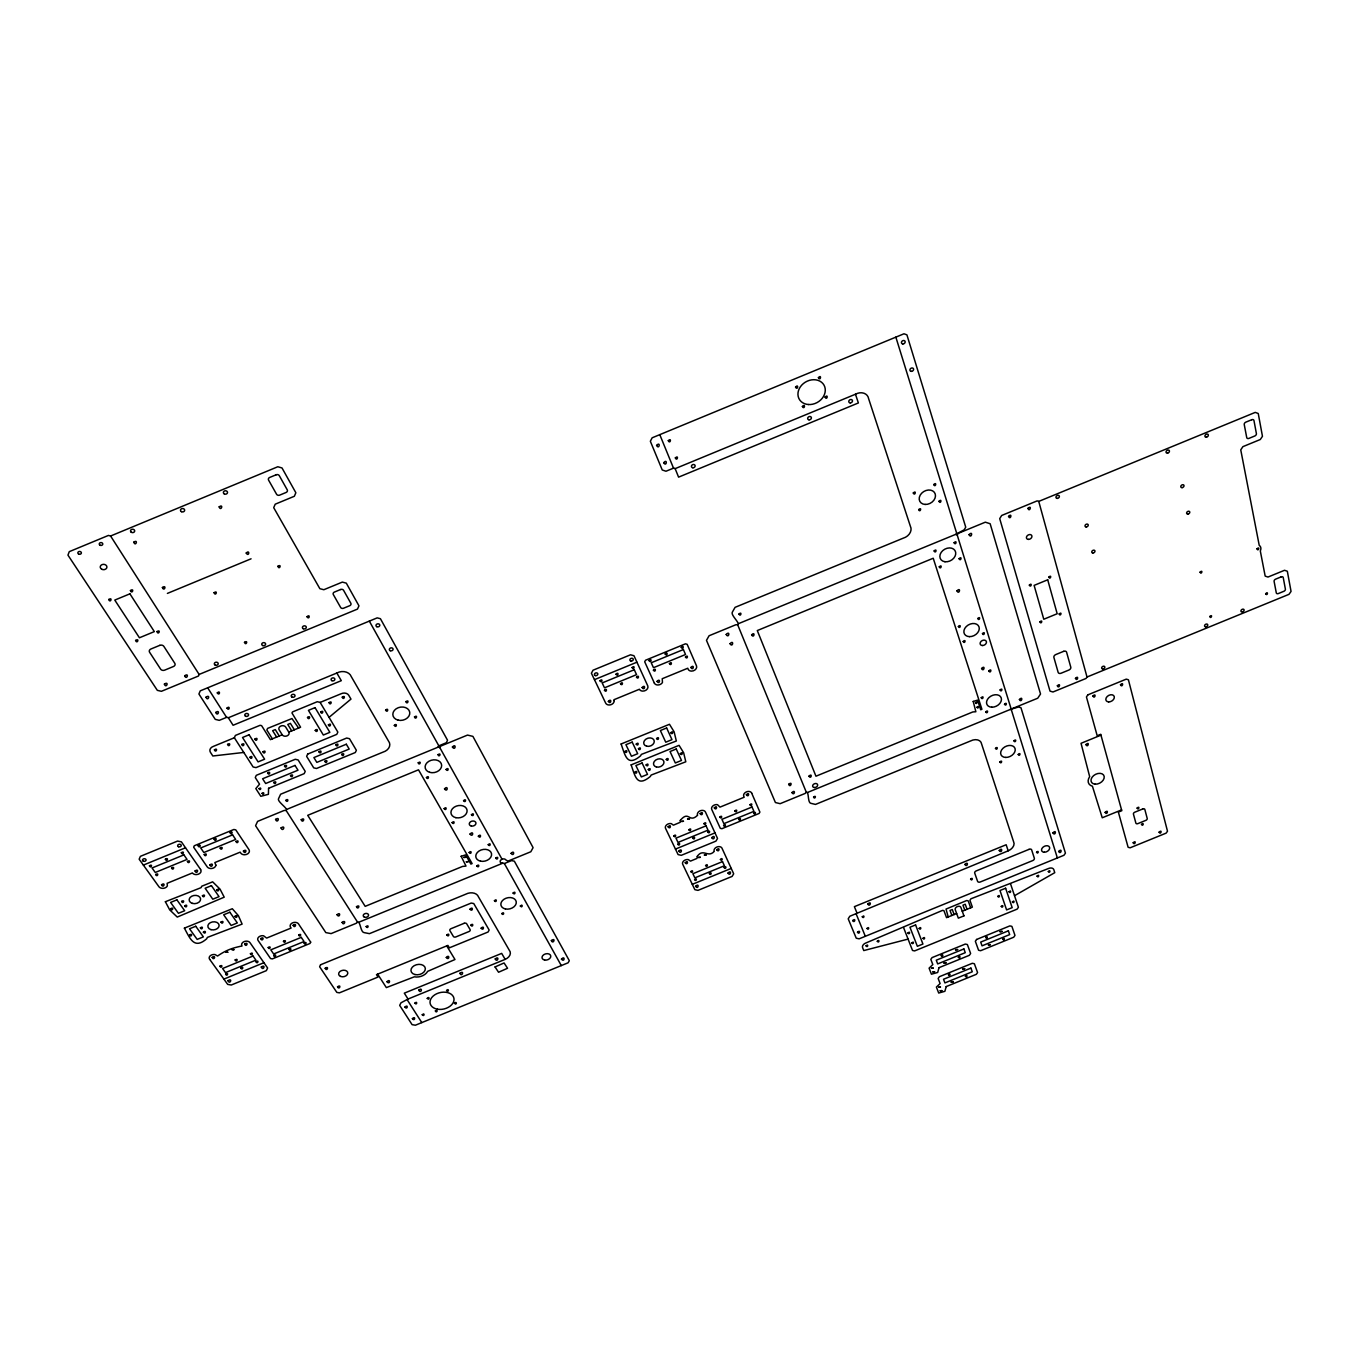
<?xml version="1.0" encoding="UTF-8"?>
<svg xmlns="http://www.w3.org/2000/svg" width="1359" height="1359" viewBox="0 0 1359 1359"><rect width="100%" height="100%" fill="white"/><g stroke="black" fill="none" stroke-linecap="round" stroke-linejoin="round"><path stroke-width="1.5" d="M199.127 674.438L198.431 676.035L161.398 691.306L157.338 690.355L67.95 555.135L69.275 551.652L108.431 535.429L110.589 536.007L277.814 466.749L282.009 467.955L295.854 492.756L294.342 496.273L275.214 504.189L273.703 507.671L319.858 588.685L323.833 589.721L342.349 582.094L346.307 583.147L358.963 605.842L357.451 609.104L199.127 674.438L110.589 536.007M243.805 752.444L212.836 755.995L210.407 752.274A5.504 4.196 -5.5 0 1 213.261 746.431L234.36 737.75L235.379 735.44L260.113 725.298L261.608 725.655L270.407 739.653L282.213 734.777A3.635 2.786 -7.4 0 0 287.021 735.882A3.635 2.786 -7.4 0 0 288.771 732.076L300.594 727.218L292.083 713.186A1.733 1.342 -7.5 0 1 293.068 711.691L317.259 701.72L320.129 702.399L341.262 693.702A5.453 4.247 -9 0 1 348.753 695.298L350.979 699.104L329.048 717.348M908.067 939.103L863.78 950.57L862.591 947.665A4.553 3.092 -22.1 0 1 865.904 942.976L942.534 910.377L943.944 910.632L946.544 917.648L956.651 913.537M1087.013 677.02L1086.045 678.447L1052.987 691.986L1050.031 691.136L999.714 518.628L1001.685 515.469L1037.172 500.876L1038.752 501.403L1255.257 412.389L1258.247 413.51L1262.46 436.307L1260.286 439.518L1242.907 446.652L1240.75 449.863L1259.232 545.384A6.88 4.875 -34.6 0 1 1260.303 550.939L1265.178 576.114L1267.998 577.048L1284.51 570.287L1287.33 571.222L1291.05 591.437L1288.978 594.342L1087.013 677.02L1038.752 501.403M1014.527 895.7L1054.754 872.682L1053.82 869.675A4.587 3.092 -26.1 0 0 1048.384 868.554L970.938 898.792L969.935 900.27L972.364 907.116L962.257 911.243M505.157 959.369L501.675 953.389L404.303 993.157L408.04 999.035L505.157 959.369A8.528 6.014 -14.1 0 0 509.285 950.213L478.453 896.838A8.749 6.319 -13.3 0 0 465.712 894.222L369.478 933.65L364.263 932.648C359.948 932.444 360.526 917.92 356.381 923.237L331.103 933.599L325.82 932.597L255.577 825.711L257.598 821.38L284.15 810.457C292.321 811.068 276.523 801.861 278.561 798.633L280.617 794.234L382.949 752.156A9.394 7.203 -10.4 0 0 388.436 740.978L351.251 676.578A9.683 7.593 -8.9 0 0 336.845 673.028L228.346 717.756L226.902 717.246L219.258 720.355L215.249 719.353L198.907 694.007L200.266 690.848L377.19 617.869L380.418 618.702L447.553 740.264L446.296 742.744L438.532 745.972L438.142 747.144L439.772 747.535L440.877 746.023L467.513 735.083L472.898 736.374L533.085 847.642L530.825 851.753L507.96 861.113L505.769 859.89A2.684 1.954 -14.1 0 0 502.066 859.296L439.772 747.535M675.151 468.651L673.826 468.04L665.978 471.233L662.241 469.976L650.349 441.267L652.15 437.802L903.973 333.787L906.912 334.841L965.739 527.207L964.126 529.84L955.7 534.359L957.161 534.834L958.469 533.238L985.326 522.179L990.15 523.742L1040.535 694.007L1037.732 698.22L1010.094 709.483L1018.469 707.02L1020.949 707.682L1065.439 853.163L1063.961 855.27L859.126 938.831L856.238 938.203L848.203 918.82L849.8 916.255L1008.174 850.836A8.222 5.657 -25.7 0 0 1013.576 841.68L981.606 744.002A8.579 6.149 -26.5 0 0 970.445 741.012L815.485 804.426L810.83 803.305C807.042 802.608 809.59 788.084 805.106 793.452L780.134 803.679L775.411 802.54L706.476 640.344L709.075 635.757L735.848 624.749C743.526 625.582 729.851 615.338 732.433 611.975L735.083 607.337L903.208 538.181A9.377 7.322 -28.8 0 0 910.377 526.273L868.639 398.731A9.87 8.052 -30.9 0 0 855.474 394.229L675.151 468.651L678.583 477.145L858.378 402.96L855.474 394.229M502.066 859.296A2.684 1.954 -14.1 0 0 502.558 863.135L504.359 863.543L511.528 860.604L514.348 861.181L569.319 960.694L568.096 962.801L415.412 1025.213L412.1 1024.652L399.682 1005.388L400.99 1002.806L408.04 999.035M504.359 863.543L561.301 965.586M1011.385 709.925L1057.37 857.971M167.395 593.407L251.075 558.804M143.375 865.105L185.52 847.778M594.461 679.653L636.929 662.19M286.851 809.352L438.142 747.144M738.566 623.628L955.7 534.359M358.946 922.183L502.864 863.152M223.895 979.092L263.918 962.699M807.637 792.416L1010.111 709.534M675.457 849.086L714.987 832.897M692.309 884.335L731.227 868.418M1100.96 735.151L1081.034 743.305L1089.68 776.652A10.091 6.948 -28.2 0 0 1092.415 786.215L1102.251 817.778L1121.566 809.896M209.677 959.352L227.683 984.392L231.268 985.02L266.347 970.649L267.621 968.016L250.022 942.704A4.434 3.143 -8 0 0 246.387 941.158A4.434 3.143 -8 0 0 242.412 942.806L241.885 943.571A4.434 3.143 -8 0 0 242.072 945.966C231.828 948.055 225.781 950.366 217.576 956.006L215.045 954.579A4.451 3.126 -7.3 0 0 210.288 955.768A4.451 3.126 -7.3 0 0 209.626 959.267L209.694 959.352M200.554 869.471L200.639 869.556A4.604 3.347 -6.2 0 1 196.223 874.601L195.05 874.483A4.604 3.347 -6.2 0 1 192.417 872.937L167.123 883.316L167.361 885.864A4.604 3.33 -5.5 0 1 163.335 888.327A4.604 3.33 -5.5 0 1 158.901 886.697L139.145 859.211L140.402 856.34L177.553 841.068L181.393 841.85L200.571 869.454M377.666 974.165L386.347 987.602L414.291 976.832A10.413 7.322 -12.1 0 0 427.66 971.345L454.976 959.522L446.72 945.881M234.36 737.75L253.114 766.986L256.002 767.614L336.777 734.37L337.847 732.093L320.129 702.399M207.672 687.79L226.562 717.348M286.239 810.644L357.383 921.878M407.445 1000.156L421.8 1022.614M272.378 738.837L266.84 729.987L267.621 728.39L291.947 718.554L298.623 728.033M276.641 737.071L272.649 730.683L275.282 729.596L279.258 736M282.213 734.777L279.156 729.851A3.635 2.803 -7.3 0 1 280.922 726.029A3.635 2.803 -7.3 0 1 285.73 727.15L288.771 732.076M291.726 730.87L287.785 724.449L290.401 723.362L294.359 729.783M336.845 673.028L341.296 680.672L233.085 725.264L228.346 717.756M369.325 621.114L438.821 745.819M654.325 683.016L644.693 661.765L645.525 660.236L685.446 643.826L687.161 644.302L696.487 665.808A4.485 3.465 -20.6 0 1 691.459 671.108L690.389 670.955A4.485 3.465 -20.6 0 1 688.181 669.223L687.756 668.237L662.224 678.719L662.462 682.439A4.485 3.465 -19.4 0 1 658.249 684.97A4.485 3.465 -19.4 0 1 654.375 683.101L654.342 682.999M751.714 793.214L759.902 812.104L759.086 813.463L721.901 828.701L720.304 828.327L711.793 809.556A4.247 3.109 -19.9 0 1 712.982 805.853A4.247 3.109 -19.9 0 1 717.552 804.715L719.998 807.127L744.188 797.223L743.815 796.34A4.247 3.126 -20.8 0 1 744.069 793.843L744.698 793.061A4.247 3.126 -20.8 0 1 748.622 791.448A4.247 3.126 -20.8 0 1 751.68 793.112L751.697 793.214M659.778 434.642L673.503 468.125M737.784 625.021L806.244 792.076M856.068 913.69L865.326 936.3M856.799 912.569L854.386 906.657L1006.17 844.754L1008.174 850.836M903.582 927.602L912.518 950.468L914.624 950.909L1017.127 909.137L1018.401 907.302L1010.586 883.962M948.225 916.968L946.017 909.069L966.708 900.524L968.22 900.864L970.683 907.812M951.878 915.473L950.026 910.445L952.285 909.528L954.12 914.556M964.788 910.207L962.97 905.162L965.23 904.245L967.03 909.29M895.853 337.134L956.583 532.949M957.161 534.834L1010.943 708.277M444.138 808.639C446.415 811.901 447.162 805.377 444.138 808.639M444.512 788.849C447.553 793.248 448.572 784.449 444.512 788.849M446.109 769.483C448.402 772.846 449.183 766.153 446.109 769.483M446.279 957.466C449.183 961.323 450.05 953.474 446.279 957.466M446.584 990.473C448.759 993.276 449.319 987.568 446.584 990.473M446.839 935.043C449.149 938.135 449.846 931.832 446.839 935.043M680.298 820.394L680.196 822.314L673.418 825.168L671.312 823.656A4.247 3.109 -18.6 0 0 666.742 824.794A4.247 3.109 -18.6 0 0 665.553 828.395L678.09 854.59L681.284 855.321L715.921 841.136L717.535 838.452L705.457 812.053A4.247 3.109 -19.5 0 0 702.365 810.389A4.247 3.109 -19.5 0 0 698.424 812.002L697.83 812.784A4.247 3.109 -19.5 0 0 697.592 815.264C688.843 823.639 689.098 809.828 680.298 820.394M427.253 998.372C429.41 1001.192 430.056 995.434 427.253 998.372M452.122 822.62C454.365 825.847 455.112 819.392 452.122 822.62M452.411 747.008C455.469 751.561 456.522 742.524 452.411 747.008M454.501 1003.299C456.658 1006.068 457.287 1000.377 454.501 1003.299M463.572 800.655C465.814 803.933 466.596 797.393 463.572 800.655M697.235 856.459L696.997 858.412L690.457 861.13L688.401 859.652A4.179 3.007 -18.8 0 0 683.9 860.791A4.179 3.007 -18.8 0 0 682.728 864.29L694.857 889.686L697.999 890.366L732.093 876.419L733.69 873.803L722.037 848.305A4.179 3.024 -19.6 0 0 718.962 846.623A4.179 3.024 -19.6 0 0 715.089 848.22L714.494 848.984A4.179 3.024 -19.6 0 0 714.256 851.38C707.954 858.344 703.215 847.812 697.269 856.34M466.341 861.793L468.294 861.606L466.341 861.793M217.287 692.886C219.665 696.708 220.702 689.472 217.287 692.886M422.241 1014.748C424.365 1017.534 425.027 1011.843 422.241 1014.748M469.161 852.501C471.369 855.643 472.117 849.324 469.161 852.501M470.027 834.052C472.898 838.316 474.155 829.771 470.027 834.052M470.01 909.188C472.677 912.84 473.544 905.434 470.01 909.188M471.437 814.704C473.662 817.931 474.444 811.459 471.437 814.704M470.775 925.241C473.051 928.35 473.798 922.014 470.775 925.241M249.835 757.354C252.162 760.955 253.131 754.041 249.835 757.354M385.599 710.196C387.91 713.798 388.844 706.799 385.599 710.196M476.839 865.955C479.031 869.064 479.778 862.812 476.839 865.955M478.351 836.193C480.797 839.726 481.664 832.642 478.351 836.193M481.137 928.197C483.77 931.798 484.636 924.494 481.137 928.197M561.454 959.114C564.495 963.14 565.429 954.816 561.454 959.114M285.764 800.417C288.04 803.882 288.974 797.172 285.764 800.417M488.221 844.686C490.412 847.829 491.194 841.51 488.221 844.686M494.421 900.711C496.562 903.718 497.309 897.636 494.421 900.711M246.217 553.028C248.901 557.7 250.243 549.002 246.217 553.028M386.992 981.691C389.846 985.581 390.848 977.784 386.992 981.691M501.794 913.605C503.917 916.578 504.665 910.564 501.794 913.605M268.572 788.305L268.419 794.319L260.826 796.306L255.815 788.577L259.535 784.177L255.271 777.569L256.29 775.326L295.26 759.29L298.114 759.936L305.231 771.419L304.178 773.645L268.572 788.305M511.086 853.35C513.957 857.512 515.027 849.154 511.086 853.35M513.09 893.067C515.214 896.074 515.995 889.992 513.09 893.067M414.852 1003.146C416.958 1005.983 417.723 1000.241 414.852 1003.146M495.05 966.945L498.549 972.246L507.553 968.271L504.07 962.953L495.05 966.945M520.344 906.011C522.451 908.984 523.232 902.954 520.344 906.011M663.702 462.706C666.505 467.547 667.762 457.966 663.702 462.706M306.998 616.714C309.291 620.689 310.498 613.215 306.998 616.714M184.671 905.943C186.863 909.273 187.899 902.92 184.671 905.943M203.374 932.172C205.532 935.434 206.585 929.199 203.374 932.172M227.004 708.107C229.246 711.929 230.503 704.794 227.004 708.107M463.844 857.427L465.814 857.274L463.844 857.427M599.965 680.791C602.071 684.29 603.141 677.377 599.965 680.791M1265.654 593.815C1267.692 596.703 1268.355 590.214 1265.654 593.815M604.466 690.287C606.573 693.753 607.643 686.89 604.466 690.287M426.437 777.535C428.544 780.966 429.665 774.307 426.437 777.535M608.356 701.38C610.904 705.593 612.196 697.269 608.356 701.38M267.587 773.067C269.745 776.702 270.985 769.873 267.587 773.067M614.2 700.581L613.792 702.433A4.485 3.465 -17.7 0 1 609.613 704.964A4.485 3.465 -17.7 0 1 605.672 703.113L591.403 673.249L593.034 670.208L630.491 654.8L633.973 655.734L647.75 685.836A4.485 3.465 -18.9 0 1 642.79 691.119L641.703 690.967A4.485 3.465 -18.9 0 1 639.46 689.234L613.962 699.715L614.2 700.581M616.018 674.183C618.124 677.699 619.211 670.768 616.018 674.183M620.485 683.696C622.558 687.178 623.645 680.298 620.485 683.696M624.902 751.544C626.941 754.857 627.977 748.282 624.902 751.544M632.105 667.575C634.177 671.091 635.299 664.16 632.105 667.575M636.488 677.122C638.56 680.604 639.664 673.724 636.488 677.122M636.233 744.12C638.271 747.433 639.325 740.842 636.233 744.12M656.584 445.412C659.2 450.424 660.848 440.741 656.584 445.412M634.857 772.303C636.878 775.547 637.915 769.075 634.857 772.303M642.144 687.501C644.642 691.731 646.018 683.373 642.144 687.501M404.948 1007.053C407.377 1010.603 408.566 1003.588 404.948 1007.053M621.114 743.985C625.327 755.859 627.043 767.122 640.565 755.842L641.363 754.398L676.34 741.012L674.132 731.838L669.477 724.279L621.114 743.985M649.075 660.61C651.131 664.126 652.286 657.178 649.075 660.61M646.103 764.964C648.107 768.226 649.16 761.719 646.103 764.964M653.407 670.174C655.446 673.673 656.584 666.759 653.407 670.174M315.237 730.378C317.36 734.098 318.685 727.133 315.237 730.378M412.389 1018.621C414.801 1022.138 415.973 1015.19 412.389 1018.621M631.137 764.879C635.299 776.685 636.98 787.557 650.332 776.482L651.148 775.055L685.802 761.787L683.645 752.767L679.075 745.344L631.137 764.879M657.06 681.369C659.557 685.599 660.95 677.224 657.06 681.369M999.239 850.547C1001.974 854.386 1003.078 846.096 999.239 850.547M318.94 751.85C321.047 755.502 322.355 748.639 318.94 751.85M656.584 738.549C658.588 741.861 659.676 735.27 656.584 738.549M665.163 653.985C667.184 657.518 668.373 650.57 665.163 653.985M165.373 901.73L169.705 909.867L177.248 917.07L224.218 897.178L220.073 889.177L212.65 881.838L201.727 886.238L201.081 887.648L165.373 901.73M669.426 663.583C671.448 667.099 672.62 660.185 669.426 663.583M666.267 759.409C668.237 762.671 669.324 756.182 666.267 759.409M670.768 732.722C672.756 736.051 673.877 729.443 670.768 732.722M1004.505 704.268C1006.441 707.275 1007.359 700.921 1004.505 704.268M681.25 647.377C683.254 650.927 684.46 643.945 681.25 647.377M668.101 826.782C670.497 830.553 671.754 822.959 668.101 826.782M685.446 657.009C687.45 660.508 688.656 653.594 685.446 657.009M680.332 753.65C682.286 756.912 683.407 750.406 680.332 753.65M673.809 835.955C675.746 839.013 676.782 832.846 673.809 835.955M690.882 667.473C693.311 671.737 694.789 663.328 690.882 667.473M184.382 928.129C190.226 938.933 194.201 949.652 206.704 938.78L207.332 937.421L242.123 924.103L238.386 915.643L232.304 908.729L184.382 928.129M677.767 844.262C679.687 847.303 680.723 841.17 677.767 844.262M678.821 851.125C681.488 855.338 682.914 846.861 678.821 851.125M681.538 821.448L683.441 821.261L681.538 821.448M687.586 818.984L689.489 818.798L687.586 818.984M685.242 862.71C687.569 866.379 688.826 858.973 685.242 862.71M688.86 829.788C690.78 832.863 691.833 826.68 688.86 829.788M692.767 838.129C694.67 841.17 695.723 835.038 692.767 838.129M690.78 871.595C692.665 874.567 693.702 868.554 690.78 871.595M700.157 813.65C702.484 817.455 703.826 809.828 700.157 813.65M694.602 879.647C696.504 882.586 697.456 876.674 694.602 879.647M394.314 725.349C396.318 729.019 397.728 722.122 394.314 725.349M695.604 886.323C698.22 890.383 699.63 882.144 695.604 886.323M698.458 857.478L700.327 857.291L698.458 857.478M703.911 823.622C705.814 826.697 706.901 820.513 703.911 823.622M802.388 406.494C804.392 410.571 805.87 402.638 802.388 406.494M704.404 855.032L706.272 854.845L704.404 855.032M726.199 634.466C728.798 639.206 730.513 629.897 726.199 634.466M707.767 831.98C709.653 835.038 710.74 828.888 707.767 831.98M705.593 865.53C707.478 868.486 708.498 862.54 705.593 865.53M714.307 807.858C716.618 811.663 717.977 804.018 714.307 807.858M730.038 643.673C732.62 648.379 734.319 639.121 730.038 643.673M711.725 837.671C714.341 841.884 715.853 833.39 711.725 837.671M709.364 873.616C711.25 876.572 712.286 870.592 709.364 873.616M719.811 817.116C721.697 820.207 722.818 813.99 719.811 817.116M716.771 849.8C719.064 853.486 720.389 846.062 716.771 849.8M723.6 825.491C725.485 828.565 726.589 822.399 723.6 825.491M720.406 859.466C722.275 862.455 723.345 856.425 720.406 859.466M724.143 867.569C725.995 870.524 727.065 864.545 724.143 867.569M751.612 634.857C753.956 639.189 755.57 630.678 751.612 634.857M727.999 873.073C730.564 877.167 732.059 868.877 727.999 873.073M734.879 810.949C736.748 814.041 737.886 807.824 734.879 810.949M738.616 819.358C740.468 822.433 741.606 816.249 738.616 819.358M746.38 794.709C748.639 798.548 750.066 790.887 746.38 794.709M749.947 804.766C751.782 807.875 752.954 801.657 749.947 804.766M753.616 813.209C755.468 816.283 756.623 810.1 753.616 813.209M818.407 377.632C820.326 381.828 821.991 373.776 818.407 377.632M795.542 387.06C797.478 391.256 799.143 383.221 795.542 387.06M825.083 397.1C826.985 401.228 828.65 393.278 825.083 397.1M791.974 792.586C794.369 796.731 796.017 788.424 791.974 792.586M808.962 776.176C811.136 780.015 812.682 772.337 808.962 776.176M955.564 949.822L957.602 949.533L955.564 949.822M962.665 968.984L964.669 968.678L962.665 968.984M337.032 914.692C339.461 919.075 341.449 910.887 337.032 914.692M668.288 440.639C670.089 444.886 672.026 437.02 668.288 440.639M997.761 896.396C999.426 899.063 1000.53 893.475 997.761 896.396M1000.088 931.696L1002.11 931.391L1000.088 931.696M1052.919 832.897C1055.297 836.889 1056.996 828.531 1052.919 832.897M933.735 484.585C935.434 488.425 937.166 480.984 933.735 484.585M866.057 945.847C867.705 948.548 868.826 943.061 866.057 945.847M938.967 501.318C940.666 505.089 942.382 497.751 938.967 501.318M934.126 550.939C935.807 554.557 937.421 547.507 934.126 550.939M964.941 864.443C967.285 868.486 969.069 860.179 964.941 864.443M738.956 614.047C740.655 617.767 742.388 610.718 738.956 614.047M877.285 941.277C878.916 943.978 880.122 938.44 877.285 941.277M954.103 542.717C955.768 546.369 957.466 539.234 954.103 542.717M959.097 558.702C960.745 562.32 962.444 555.253 959.097 558.702M956.974 590.859C959.165 595.565 961.357 586.341 956.974 590.859M969.052 534.631C971.243 539.54 973.554 529.976 969.052 534.631M867.025 928.435C868.622 931.204 869.913 925.615 867.025 928.435M958.367 626.482C960.015 629.897 961.577 623.203 958.367 626.482M907.931 933.004C909.511 935.705 910.768 930.168 907.931 933.004M366.166 926.549C367.898 929.811 369.427 923.797 366.166 926.549M963.191 641.482C964.805 644.879 966.419 638.186 963.191 641.482M919.16 928.418C920.722 931.136 921.997 925.598 919.16 928.418M418.691 990.201C421.103 994.618 423.295 986.294 418.691 990.201M977.784 618.515C979.38 621.963 981.028 615.185 977.784 618.515M675.338 457.881C677.003 462.128 679.143 454.365 675.338 457.881M913.282 492.977C914.913 496.85 916.798 489.444 913.282 492.977M922.965 938.356C924.528 941.057 925.785 935.553 922.965 938.356M1092.891 696.063C1094.827 699.868 1096.611 692.122 1092.891 696.063M982.472 633.583C984.069 636.98 985.717 630.27 982.472 633.583M1008.548 516.403C1010.484 520.922 1012.693 512.122 1008.548 516.403M981.589 668.492C983.695 672.909 985.836 664.16 981.589 668.492M976.951 707.292C978.276 709.976 979.567 704.642 976.951 707.292M981.232 697.694C982.812 700.938 984.392 694.5 981.232 697.694M931.493 968.271L933.174 968.067L931.493 968.271M932.92 971.957L934.584 971.77L932.92 971.957M988.825 670.921C990.575 674.591 992.376 667.32 988.825 670.921M985.785 711.861C987.347 715.055 988.91 708.685 985.785 711.861M638.458 748.673C640.072 752.156 641.839 745.615 638.458 748.673M938.78 987.195L940.445 986.991L938.78 987.195M944.012 963.106L946.017 962.868L944.012 963.106M862.286 916.764C863.831 919.584 865.207 913.928 862.286 916.764M940.173 990.813L941.838 990.626L940.173 990.813M1000.088 689.964C1001.651 693.209 1003.214 686.822 1000.088 689.964M995.484 748.367C997.03 751.476 998.576 745.276 995.484 748.367M970.615 879.171C972.144 881.974 973.52 876.283 970.615 879.171M648.277 769.432C649.874 772.863 651.641 766.408 648.277 769.432M951.181 982.081L953.186 981.844L951.181 982.081M1029.341 585.117C1030.886 588.617 1032.636 581.737 1029.341 585.117M958.35 957.263C959.862 959.896 961.153 954.494 958.35 957.263M999.867 761.957C1001.379 765.032 1002.925 758.883 999.867 761.957M1058.678 851.447C1060.852 855.474 1062.84 847.218 1058.678 851.447M1019.403 699.477C1021.424 703.758 1023.599 695.247 1019.403 699.477M965.4 976.289C966.895 978.871 968.169 973.554 965.4 976.289M1013.95 740.825C1015.462 743.934 1017.042 737.716 1013.95 740.825M1039.907 621.878C1041.436 625.293 1043.168 618.583 1039.907 621.878M1048.842 577.116C1050.354 580.616 1052.155 573.736 1048.842 577.116M1018.214 754.449C1019.726 757.524 1021.289 751.374 1018.214 754.449M988.367 945.032L990.354 944.794L988.469 944.828M1009.024 891.776C1010.484 894.528 1011.911 888.922 1009.024 891.776M1002.704 939.188C1004.182 941.838 1005.541 936.419 1002.704 939.188M1012.421 901.883C1013.899 904.601 1015.224 899.097 1012.421 901.883M215.758 712.456C217.78 717.382 220.566 708.837 215.758 712.456M1036.56 852.263C1038.004 855.1 1039.499 849.358 1036.56 852.263M1075.462 678.362C1077.245 682.32 1079.352 674.472 1075.462 678.362M1037.053 876.113C1038.497 878.899 1039.958 873.259 1037.053 876.113M939.256 566.822C940.7 570.525 942.721 563.492 939.256 566.822M1048.316 871.527C1049.76 874.296 1051.17 868.69 1048.316 871.527M108.72 599.506C110.368 603.974 112.984 596.482 108.72 599.506M975.49 702.705C976.679 705.44 978.174 700.106 975.49 702.705M133.777 542.19C135.577 547.32 138.601 538.759 133.777 542.19M130.43 590.536C132.044 595.021 134.694 587.496 130.43 590.536M284.49 766.017C286.07 769.84 288.295 763.129 284.49 766.017M852.688 920.553C854.437 924.069 856.374 917.172 852.688 920.553M307.508 717.433C309.071 721.374 311.381 714.494 307.508 717.433M857.495 932.206C859.228 935.671 861.147 928.843 857.495 932.206M1120.479 684.732C1122.177 688.639 1124.352 680.893 1120.479 684.732M135.594 640.446C137.191 644.778 139.773 637.473 135.594 640.446M495.22 958.927C497.377 963.446 499.959 955.054 495.22 958.927M162.4 587.479C164.15 592.456 167.14 584.132 162.4 587.479M495.831 858.039C497.309 861.436 499.28 855.253 495.831 858.039M1105.139 812.376C1106.973 816.232 1109.131 808.469 1105.139 812.376M335.877 744.783C337.372 748.639 339.682 741.895 335.877 744.783M219.156 506.839C220.821 512.02 224.014 503.391 219.156 506.839M1137.109 808.095C1138.519 811.136 1140.269 805.004 1137.109 808.095M1200.065 572.156C1201.373 575.604 1203.394 568.86 1200.065 572.156M184.688 675.746C186.54 680.876 189.699 672.195 184.688 675.746M918.684 509.591C919.992 513.532 922.353 506.244 918.684 509.591M1133.185 842.75C1134.816 846.181 1136.787 839.233 1133.185 842.75M1141.492 824.42C1142.885 827.41 1144.635 821.363 1141.492 824.42M214.059 592.677C215.554 597.094 218.289 589.67 214.059 592.677M911.804 942.857C913.163 945.66 914.794 940.156 911.804 942.857M149.422 865.802C150.968 869.505 153.244 863.101 149.422 865.802M155.673 874.533C157.219 878.203 159.479 871.849 155.673 874.533M1209.782 616.527C1211.073 619.84 1213.043 613.3 1209.782 616.527M206.007 697.184C207.825 702.229 210.968 693.685 206.007 697.184M165.373 859.245C166.885 862.965 169.195 856.544 165.373 859.245M1057.353 685.751C1058.933 689.794 1061.362 681.963 1057.353 685.751M1159.091 832.184C1160.671 835.632 1162.709 828.667 1159.091 832.184M161.534 884.726C163.386 889.177 166.155 881.464 161.534 884.726M1085.96 744.579C1087.693 748.741 1090.19 740.57 1085.96 744.579M171.557 867.993C173.069 871.68 175.362 865.309 171.557 867.993M181.325 852.688C182.819 856.408 185.147 849.987 181.325 852.688M170.707 908.729C172.202 912.314 174.445 906.096 170.707 908.729M214.416 749.828C215.894 753.803 218.408 747.025 214.416 749.828M244.484 642.331C245.928 646.595 248.629 639.409 244.484 642.331M187.44 861.47C188.935 865.156 191.262 858.786 187.44 861.47M1027.965 508.351C1029.493 513.039 1032.398 504.274 1027.965 508.351M181.613 901.425C183.091 905.026 185.351 898.792 181.613 901.425M1256.99 548.832C1258.23 552.298 1260.337 545.503 1256.99 548.832M198.159 845.774C199.637 849.494 201.998 843.073 198.159 845.774M227.582 744.409C229.042 748.401 231.574 741.606 227.582 744.409M195.05 870.949C196.851 875.434 199.688 867.688 195.05 870.949M277.882 566.295C279.274 570.746 282.145 563.289 277.882 566.295M204.224 854.573C205.685 858.276 208.046 851.889 204.224 854.573M214.11 839.199C215.571 842.937 217.95 836.498 214.11 839.199M189.597 934.958C191.075 938.457 193.284 932.359 189.597 934.958M241.766 744.46C243.193 748.435 245.758 741.657 241.766 744.46M209.864 864.868C211.647 869.352 214.501 861.606 209.864 864.868M938.984 967.676L937.693 972.466L931.425 974.199L929.097 968.152L932.818 964.567L930.83 959.403L932.07 957.602L965.298 944.063L967.37 944.522L970.632 953.491L969.392 955.292L938.984 967.676M202.457 895.683C203.918 899.284 206.211 893.05 202.457 895.683M220.124 848.05C221.568 851.753 223.946 845.349 220.124 848.05M337.542 986.787C339.274 990.745 341.755 983.661 337.542 986.787M215.894 865.156L215.656 866.023A4.587 3.347 -6.5 0 1 211.596 868.486A4.587 3.347 -6.5 0 1 207.214 866.855L193.641 847.201L194.286 845.757L233.884 829.483L235.77 829.873L248.986 849.681A4.57 3.364 -7.2 0 1 244.518 854.76L243.346 854.641A4.57 3.364 -7.2 0 1 240.764 853.061L240.152 852.161L214.824 862.574L215.894 865.156M200.402 927.772C201.845 931.289 204.088 925.173 200.402 927.772M254.914 739.058C256.324 743.033 258.906 736.255 254.914 739.058M230.079 832.642C231.506 836.38 233.918 829.941 230.079 832.642M946.204 986.583L944.896 991.306L938.695 993.038L936.402 987.076L940.105 983.559L938.152 978.48L939.375 976.713L972.314 963.293L974.369 963.735L977.58 972.551L976.34 974.318L946.204 986.583M216.693 889.856C218.136 893.441 220.447 887.206 216.693 889.856M236.024 841.51C237.434 845.23 239.847 838.826 236.024 841.51M262.966 751.765C264.359 755.706 266.925 748.979 262.966 751.765M1059.171 613.945C1060.377 617.479 1062.619 610.803 1059.171 613.945M220.99 922.081C222.417 925.581 224.677 919.482 220.99 922.081M259.059 788.594C260.215 791.804 262.304 786.3 259.059 788.594M212.191 957.382C213.941 961.577 216.642 954.256 212.191 957.382M243.414 851.074C245.147 855.575 248.068 847.812 243.414 851.074M262.1 793.316C263.255 796.51 265.345 791.023 262.1 793.316M219.92 966.198C221.347 969.596 223.555 963.65 219.92 966.198M235.039 916.306C236.449 919.822 238.742 913.707 235.039 916.306M273.72 782.427C275.096 786.283 277.627 779.692 273.72 782.427M225.798 952.064L227.768 952.234L225.798 952.064M788.662 784.296C790.309 788.798 793.214 780.508 788.662 784.296M231.913 949.567L233.901 949.72L231.913 949.567M225.628 974.165C227.038 977.546 229.246 971.634 225.628 974.165M227.972 980.705C229.926 985.377 232.984 977.189 227.972 980.705M275.571 819.409C277.406 824.42 280.701 815.825 275.571 819.409M235.158 959.964C236.568 963.361 238.793 957.399 235.158 959.964M290.52 775.513C291.862 779.386 294.427 772.778 290.52 775.513M244.637 944.08C246.336 948.293 249.105 940.938 244.637 944.08M281.058 827.903C282.876 832.88 286.171 824.318 281.058 827.903M240.815 967.948C242.208 971.328 244.433 965.4 240.815 967.948M320.69 711.963C322.015 715.972 324.699 709.16 320.69 711.963M250.413 953.712C251.789 957.127 254.048 951.147 250.413 953.712M329.065 702.603C330.373 706.646 333.091 699.8 329.065 702.603M260.673 938.61C262.355 942.823 265.141 935.468 260.673 938.61M256.002 961.713C257.378 965.111 259.62 959.182 256.002 961.713M328.402 724.823C329.693 728.798 332.377 722.037 328.402 724.823M301.222 819.698C302.836 824.267 305.911 816.419 301.222 819.698M164.388 684.087C166.036 689.268 169.569 680.689 164.388 684.087M261.285 967.047C263.187 971.736 266.313 963.531 261.285 967.047M342.264 697.167C343.555 701.227 346.29 694.364 342.264 697.167M268.199 947.512C269.558 950.926 271.851 944.964 268.199 947.512M324.869 761.312C326.16 765.185 328.793 758.56 324.869 761.312M273.737 955.547C275.079 958.944 277.355 952.999 273.737 955.547M283.453 941.26C284.795 944.692 287.106 938.712 283.453 941.26M341.687 754.381C342.961 758.271 345.611 751.629 341.687 754.381M293.136 925.292C294.767 929.522 297.621 922.149 293.136 925.292M941.226 955.581C942.399 958.384 944.25 952.965 941.226 955.581M288.923 949.312C290.265 952.727 292.559 946.781 288.923 949.312M298.708 935.009C300.016 938.44 302.361 932.444 298.708 935.009M948.446 974.692C949.618 977.444 951.453 972.11 948.446 974.692M304.127 943.095C305.435 946.51 307.763 940.547 304.127 943.095M813.582 797.053C814.721 800.383 817.014 794.268 813.582 797.053M985.734 937.455C986.855 940.241 988.723 934.907 985.734 937.455M405.933 701.618C407.122 705.61 409.925 698.832 405.933 701.618M325.192 968.271C326.755 972.348 329.574 965.213 325.192 968.271M551.363 940.53C553.113 945.168 556.324 936.827 551.363 940.53M1001.26 906.368C1002.381 909.239 1004.318 903.752 1001.26 906.368M342.128 922.353C343.81 926.94 347.004 918.956 342.128 922.353M156.998 631.561C158.239 635.978 161.381 628.809 156.998 631.561M414.495 716.889C415.684 720.848 418.47 714.138 414.495 716.889M356.483 906.674C358.012 910.921 360.984 903.548 356.483 906.674M418.215 762.773C419.387 766.595 422.105 760.072 418.215 762.773M867.874 903.888C869.454 908.254 872.529 900.066 867.874 903.888M438.023 754.636C439.161 758.458 441.93 751.918 438.023 754.636M459.937 973.265C461.652 977.902 464.948 969.646 459.937 973.265M435.373 1010.943C436.562 1014.086 438.804 1008.497 435.373 1010.943M307.678 754.092L306.624 756.351L313.708 767.852L316.528 768.481L355.294 752.529L356.381 750.304L349.501 738.701L346.681 738.039L307.678 754.092M310.667 942.144L310.005 943.469L272.361 958.893L270.577 958.571L258.108 940.496A4.417 3.143 -8.3 0 1 258.822 936.98A4.417 3.143 -8.3 0 1 263.561 935.79L266.636 938.084L291.115 928.044L290.554 927.195A4.417 3.16 -9 0 1 290.418 924.783L290.945 924.001A4.417 3.16 -9 0 1 294.937 922.37A4.417 3.16 -9 0 1 298.521 923.933L310.667 942.144M320.588 964.754L319.603 966.708L336.828 992.393L339.41 992.851L378.023 977.053L376.477 974.641L447.909 945.405L449.387 947.835L488.085 932.002L489.155 930.032L473.764 903.565L471.216 903.056L320.588 964.754M461.143 856.272L466.001 866.091L462.553 866.43L365.18 906.351L307.712 815.332L418.504 769.806L472.117 863.577L470.893 864.086L465.644 854.913L461.143 856.272M973.214 701.448L975.864 711.742L972.84 711.946L815.944 776.21L757.286 630.559L933.225 558.243L981.911 709.262L980.705 709.772L977.58 700.123L973.214 701.448M1087.846 694.857L1086.436 696.963L1097.189 735.729L1100.722 734.285L1121.787 810.711L1118.372 812.104L1128.123 847.303L1130.144 847.795L1166.124 833.135L1167.5 831.232L1128.412 679.772L1126.254 679.143L1087.846 694.857M976.594 939.46L975.337 941.26L978.582 950.264L980.637 950.705L1013.712 937.234L1014.986 935.434L1011.894 926.362L1009.839 925.904L976.594 939.46M276.149 474.784L269.711 477.434A2.361 1.988 -4 0 0 268.572 480.101L276.573 494.251A2.361 1.971 -4.6 0 0 279.699 495.118L286.086 492.468A2.344 1.971 -4.8 0 0 287.242 489.835L279.291 475.667A2.361 1.988 -4.3 0 0 276.149 474.784M129.903 593.832L114.785 600.083L139.433 637.779L154.331 631.612L129.903 593.832M159.716 645.372L150.951 648.99A3.075 2.412 -2.4 0 0 149.592 652.252L160.634 669.155A3.041 2.378 -2.9 0 0 164.728 670.123L173.425 666.522A3.041 2.378 -3.2 0 0 174.801 663.311L163.844 646.374A3.075 2.412 -2.6 0 0 159.716 645.372M340.599 589.517L334.45 592.048A2.259 1.818 -8 0 0 333.312 594.529L340.633 607.456A2.242 1.801 -8.4 0 0 343.589 608.22L349.705 605.706A2.242 1.801 -8.6 0 0 350.843 603.26L343.572 590.299A2.259 1.818 -8.2 0 0 340.599 589.517M249.122 734.777L242.531 737.495L258.091 761.889L264.614 759.205L249.122 734.777M315.033 707.631L308.442 710.349L323.34 735.032L329.863 732.348L315.033 707.631M295.005 765.44L262.61 778.758L265.651 783.514L297.995 770.213L295.005 765.44M346.324 744.222L313.895 757.575L316.834 762.382L349.195 749.064L346.324 744.222M183.89 854.879L152.038 867.976L155.266 872.478L187.049 859.415L183.89 854.879M232.593 834.868L200.724 847.965L203.85 852.518L235.668 839.437L232.593 834.868M634.279 669.732L602.173 682.931L604.5 687.824L636.539 674.659L634.279 669.732M683.373 649.551L651.233 662.767L653.475 667.694L685.531 654.511L683.373 649.551M1251.724 419.727L1245.88 422.122A2.157 1.58 -37.4 0 0 1244.249 424.569L1246.73 437.564A2.157 1.563 -37.1 0 0 1248.972 438.379L1254.765 436.001A2.157 1.563 -37.2 0 0 1256.396 433.589L1253.966 420.56A2.157 1.58 -37.5 0 0 1251.724 419.727M176.891 899.845L170.605 902.427L178.42 913.299L184.671 910.734L176.891 899.845M211.426 885.66L205.141 888.242L212.785 899.199L219.037 896.634L211.426 885.66M632.19 742.116L625.921 744.681L631.459 756.267L637.694 753.701L632.19 742.116M666.64 727.965L660.372 730.547L665.74 742.201L671.975 739.636L666.64 727.965M195.747 926.243L189.547 928.792L197.174 939.409L203.357 936.878L195.747 926.243M229.875 912.229L223.674 914.777L231.149 925.462L237.315 922.931L229.875 912.229M1047.704 579.8L1034.114 585.389L1043.78 619.245L1057.183 613.741L1047.704 579.8M642.094 762.994L635.893 765.542L641.329 776.923L647.513 774.392L642.094 762.994M676.255 748.979L670.038 751.527L675.321 762.977L681.488 760.445L676.255 748.979M253.029 956.023L222.57 968.508L225.509 972.619L255.9 960.15L253.029 956.023M301.256 937.353L270.798 949.839L273.652 953.984L304.059 941.515L301.256 937.353M1063.621 651.352L1055.79 654.562A2.667 1.92 -29.5 0 0 1053.888 657.433L1058.151 672.365A2.65 1.903 -29.3 0 0 1061.107 673.215L1068.887 670.038A2.65 1.903 -29.5 0 0 1070.79 667.184L1066.594 652.235A2.667 1.92 -29.7 0 0 1063.621 651.352M1281.146 576.879L1275.642 579.138A2.022 1.41 -34.2 0 0 1274.096 581.329L1276.288 592.847A2.005 1.393 -34 0 0 1278.377 593.543L1283.847 591.301A2.022 1.393 -34.1 0 0 1285.393 589.126L1283.236 577.575A2.022 1.41 -34.3 0 0 1281.146 576.879M464.166 923.305L450.984 928.707A1.971 1.41 -12.9 0 0 449.914 930.677L453.362 936.419A1.954 1.393 -12.9 0 0 455.894 936.912L469.025 931.527A1.954 1.393 -13.3 0 0 470.095 929.573L466.698 923.814A1.971 1.41 -13.2 0 0 464.166 923.305M706.051 825.83L675.967 838.146L678.005 842.427L708.022 830.145L706.051 825.83M752.02 807.008L721.935 819.324L723.871 823.656L753.922 811.357L752.02 807.008M722.495 861.606L692.886 873.718L694.857 877.863L724.415 865.768L722.495 861.606M1028.916 849.409L976.509 870.796A2.174 1.495 -24.9 0 0 974.794 873.327L977.563 881.278A2.412 1.648 -24.8 0 0 980.383 881.94L1032.534 860.655A2.293 1.563 -26 0 0 1034.301 858.124L1031.719 850.088A2.191 1.495 -26.1 0 0 1028.916 849.409M1142.8 808.945L1134.816 812.189A1.852 1.257 -28.3 0 0 1133.44 814.109L1135.869 823.078A1.852 1.24 -28.2 0 0 1137.908 823.605L1145.841 820.36A1.852 1.24 -28.3 0 0 1147.217 818.458L1144.839 809.471A1.852 1.257 -28.4 0 0 1142.8 808.945M915.575 924.935L909.952 927.229L917.359 946.306L922.931 944.029L915.575 924.935M1005.626 888.225L999.986 890.519L1006.594 909.918L1012.183 907.642L1005.626 888.225M963.939 915.881L958.333 918.157L955.241 909.664A3.041 2.055 -24.1 0 1 957.348 906.572A3.041 2.055 -24.1 0 1 960.864 907.37L963.939 915.881M963.905 948.939L936.266 960.201L937.676 963.922L965.264 952.676L963.905 948.939M1008.378 930.83L980.705 942.093L982.047 945.847L1009.669 934.601L1008.378 930.83M970.921 968.101L943.52 979.261L944.913 982.914L972.263 971.77L970.921 968.101M364.314 917.07A2.684 1.92 -10.7 0 0 368.544 915.354A2.684 1.92 -10.7 0 0 364.824 913.69A2.684 1.92 -10.7 0 0 364.314 917.07M505.446 908.967A7.848 5.657 -14.2 0 0 516.25 901.798A7.848 5.657 -14.2 0 0 503.985 899.267A7.848 5.657 -14.2 0 0 505.446 908.967M429.597 772.303A8.358 6.353 -12.1 0 0 441.658 765.236A8.358 6.353 -12.1 0 0 428.917 761.261A8.358 6.353 -12.1 0 0 429.597 772.303M480.542 861.164A8.035 5.895 -13.6 0 0 491.55 853.792A8.035 5.895 -13.6 0 0 478.946 851.074A8.035 5.895 -13.6 0 0 480.542 861.164M455.877 817.676A8.188 6.115 -12.9 0 0 467.054 810.117A8.188 6.115 -12.9 0 0 454.144 807.212A8.188 6.115 -12.9 0 0 455.877 817.676M544.602 960.032A4.468 3.126 -15.1 0 0 550.769 955.989A4.468 3.126 -15.1 0 0 543.838 954.647A4.468 3.126 -15.1 0 0 544.602 960.032M101.772 569.268A3.347 2.684 0.7 0 0 106.919 567.145A3.347 2.684 0.7 0 0 102.027 564.631A3.347 2.684 0.7 0 0 101.772 569.268M437.394 1009.193A12.163 8.426 -12.7 0 0 453.94 998.338A12.163 8.426 -12.7 0 0 434.761 994.822A12.163 8.426 -12.7 0 0 437.394 1009.193M245.571 716.21A1.92 1.478 -6.1 0 0 248.561 714.987A1.92 1.478 -6.1 0 0 245.843 713.645A1.92 1.478 -6.1 0 0 245.571 716.21M291.964 697.048A1.903 1.478 -7.4 0 0 295.005 695.893A1.903 1.478 -7.4 0 0 292.389 694.466A1.903 1.478 -7.4 0 0 291.964 697.048M331.851 680.655A1.903 1.495 -8.6 0 0 334.858 679.415A1.903 1.495 -8.6 0 0 332.191 678.056A1.903 1.495 -8.6 0 0 331.851 680.655M390.237 650.723A1.903 1.512 -10.4 0 0 393.091 649.262A1.903 1.512 -10.4 0 0 390.305 648.09A1.903 1.512 -10.4 0 0 390.237 650.723M376.766 626.669A1.92 1.529 -9.8 0 0 379.79 625.429A1.92 1.529 -9.8 0 0 377.139 623.985A1.92 1.529 -9.8 0 0 376.766 626.669M398.119 720.151A8.562 6.642 -11 0 0 409.722 712.15A8.562 6.642 -11 0 0 396.081 708.837A8.562 6.642 -11 0 0 398.119 720.151M78.669 554.064A1.784 1.427 1.7 0 0 81.387 552.943A1.784 1.427 1.7 0 0 78.788 551.601A1.784 1.427 1.7 0 0 78.669 554.064M99.954 545.146A1.767 1.427 1.2 0 0 102.774 544.178A1.767 1.427 1.2 0 0 100.294 542.7A1.767 1.427 1.2 0 0 99.954 545.146M224.286 493.912A2.072 1.716 -2.3 0 0 227.514 492.57A2.072 1.716 -2.3 0 0 224.558 490.939A2.072 1.716 -2.3 0 0 224.286 493.912M181.427 511.663A2.072 1.699 -0.9 0 0 184.654 510.321A2.072 1.699 -0.9 0 0 181.664 508.708A2.072 1.699 -0.9 0 0 181.427 511.663M131.144 532.133A2.089 1.699 0.5 0 0 134.626 531.352A2.089 1.699 0.5 0 0 132.061 529.28A2.089 1.699 0.5 0 0 131.144 532.133M303.244 628.707A1.954 1.546 -7.1 0 0 306.302 627.45A1.954 1.546 -7.1 0 0 303.567 626.006A1.954 1.546 -7.1 0 0 303.244 628.707M262.831 645.593A1.954 1.546 -5.9 0 0 265.617 643.996A1.954 1.546 -5.9 0 0 262.593 642.926A1.954 1.546 -5.9 0 0 262.831 645.593M215.147 665.044A1.954 1.546 -4.5 0 0 218.204 663.787A1.954 1.546 -4.5 0 0 215.401 662.377A1.954 1.546 -4.5 0 0 215.147 665.044M414.988 974.556A7.288 5.113 -12.1 0 0 425.333 968.457A7.288 5.113 -12.1 0 0 414.138 965.705A7.288 5.113 -12.1 0 0 414.988 974.556M340.514 976.391A4.621 3.245 -10.4 0 0 347.768 973.435A4.621 3.245 -10.4 0 0 341.347 970.683A4.621 3.245 -10.4 0 0 340.514 976.391M178.471 846.725A1.784 1.308 -5.5 0 0 181.24 845.587A1.784 1.308 -5.5 0 0 178.658 844.432A1.784 1.308 -5.5 0 0 178.471 846.725M143.307 861.181A1.801 1.308 -4.8 0 0 146.076 860.043A1.801 1.308 -4.8 0 0 143.476 858.905A1.801 1.308 -4.8 0 0 143.307 861.181M192.417 903.395A5.742 4.128 -6.4 0 0 200.588 898.877A5.742 4.128 -6.4 0 0 191.636 896.277A5.742 4.128 -6.4 0 0 192.417 903.395M471.301 826.034A3.397 2.514 -13.3 0 0 475.939 822.908A3.397 2.514 -13.3 0 0 470.605 821.736A3.397 2.514 -13.3 0 0 471.301 826.034M211.036 929.658A5.674 4.043 -7.1 0 0 219.122 925.207A5.674 4.043 -7.1 0 0 210.305 922.693A5.674 4.043 -7.1 0 0 211.036 929.658M814.551 787.524A2.599 1.886 -22.5 0 0 817.557 784.534A2.599 1.886 -22.5 0 0 813.328 784.483A2.599 1.886 -22.5 0 0 814.551 787.524M1005.796 757.439A7.729 5.487 -27 0 0 1015.054 748.52A7.729 5.487 -27 0 0 1002.942 748.316A7.729 5.487 -27 0 0 1005.796 757.439M944.981 561.743A8.375 6.421 -29.3 0 0 955.649 552.23A8.375 6.421 -29.3 0 0 942.755 550.616A8.375 6.421 -29.3 0 0 944.981 561.743M991.832 707.207A7.899 5.725 -27.6 0 0 1001.26 697.982A7.899 5.725 -27.6 0 0 988.859 697.677A7.899 5.725 -27.6 0 0 991.832 707.207M969.409 636.641A8.12 6.048 -28.3 0 0 979.058 627.009A8.12 6.048 -28.3 0 0 966.249 626.55A8.12 6.048 -28.3 0 0 969.409 636.641M1044.375 852.229A4.315 2.939 -26.4 0 0 1049.59 847.353A4.315 2.939 -26.4 0 0 1042.846 847.337A4.315 2.939 -26.4 0 0 1044.375 852.229M1028.355 539.404A2.939 2.208 -31.4 0 0 1031.872 535.871A2.939 2.208 -31.4 0 0 1027.302 535.65A2.939 2.208 -31.4 0 0 1028.355 539.404M982.387 645.525A3.364 2.497 -28.4 0 0 986.379 641.55A3.364 2.497 -28.4 0 0 981.079 641.38A3.364 2.497 -28.4 0 0 982.387 645.525M692.903 467.768A1.92 1.597 -23.6 0 0 695.061 465.407A1.92 1.597 -23.6 0 0 691.884 465.22A1.92 1.597 -23.6 0 0 692.903 467.768M809.047 419.829A1.937 1.58 -28.9 0 0 811.34 417.485A1.937 1.58 -28.9 0 0 808.231 417.179A1.937 1.58 -28.9 0 0 809.047 419.829M850.173 402.876A1.937 1.58 -30.6 0 0 852.416 400.463A1.937 1.58 -30.6 0 0 849.29 400.259A1.937 1.58 -30.6 0 0 850.173 402.876M911.447 371.364A1.954 1.58 -33.2 0 0 913.486 368.782A1.954 1.58 -33.2 0 0 910.326 368.85A1.954 1.58 -33.2 0 0 911.447 371.364M902.818 343.946A1.971 1.614 -33.9 0 0 905.111 341.483A1.971 1.614 -33.9 0 0 901.985 341.245A1.971 1.614 -33.9 0 0 902.818 343.946M925.139 504.444A8.579 6.71 -30.1 0 0 935.23 493.997A8.579 6.71 -30.1 0 0 921.64 493.232A8.579 6.71 -30.1 0 0 925.139 504.444M808.367 404.523A14.236 11.772 -29.7 0 0 824.743 386.771A14.236 11.772 -29.7 0 0 801.725 385.124A14.236 11.772 -29.7 0 0 808.367 404.523M1095.099 784.177A7.067 4.875 -28.2 0 0 1104.188 776.431A7.067 4.875 -28.2 0 0 1093.553 775.666A7.067 4.875 -28.2 0 0 1095.099 784.177M1108.723 701.907A4.553 3.211 -29.7 0 0 1114.261 696.623A4.553 3.211 -29.7 0 0 1107.262 696.437A4.553 3.211 -29.7 0 0 1108.723 701.907M630.831 661.018A1.75 1.359 -18.7 0 0 633.277 659.353A1.75 1.359 -18.7 0 0 630.61 658.639A1.75 1.359 -18.7 0 0 630.831 661.018M595.395 675.593A1.75 1.359 -17.5 0 0 597.824 673.928A1.75 1.359 -17.5 0 0 595.14 673.232A1.75 1.359 -17.5 0 0 595.395 675.593M646.68 746.227A5.419 4.094 -18.6 0 0 654.274 741.131A5.419 4.094 -18.6 0 0 646.035 739.075A5.419 4.094 -18.6 0 0 646.68 746.227M656.431 767.003A5.368 4.026 -18.7 0 0 663.973 761.974A5.368 4.026 -18.7 0 0 655.819 759.97A5.368 4.026 -18.7 0 0 656.431 767.003M1092.857 552.994A1.733 1.274 -32.3 0 0 1094.946 550.939A1.733 1.274 -32.3 0 0 1092.296 550.803A1.733 1.274 -32.3 0 0 1092.857 552.994M1086.113 526.952A1.75 1.308 -32.7 0 0 1088.219 524.863A1.75 1.308 -32.7 0 0 1085.535 524.727A1.75 1.308 -32.7 0 0 1086.113 526.952M1188.055 514.059A1.75 1.274 -34.6 0 0 1189.652 511.697A1.75 1.274 -34.6 0 0 1186.883 512.207A1.75 1.274 -34.6 0 0 1188.055 514.059M1182.126 487.626A1.767 1.291 -35.1 0 0 1183.927 485.299A1.767 1.291 -35.1 0 0 1181.158 485.588A1.767 1.291 -35.1 0 0 1182.126 487.626M1205.824 626.805A1.733 1.223 -32.5 0 0 1207.675 624.596A1.733 1.223 -32.5 0 0 1204.957 624.868A1.733 1.223 -32.5 0 0 1205.824 626.805M1242.347 611.89A1.733 1.206 -33.2 0 0 1243.978 609.596A1.733 1.206 -33.2 0 0 1241.226 610.123A1.733 1.206 -33.2 0 0 1242.347 611.89M1057.234 498.396A1.835 1.393 -32.9 0 0 1059.324 496.103A1.835 1.393 -32.9 0 0 1056.436 496.086A1.835 1.393 -32.9 0 0 1057.234 498.396M1167.585 453.142A1.869 1.393 -35.7 0 0 1169.284 450.576A1.869 1.393 -35.7 0 0 1166.311 451.12A1.869 1.393 -35.7 0 0 1167.585 453.142M1102.744 668.917A1.716 1.223 -30.1 0 0 1104.816 666.912A1.716 1.223 -30.1 0 0 1102.183 666.844A1.716 1.223 -30.1 0 0 1102.744 668.917M1206.469 437.173A1.869 1.376 -36.6 0 0 1208.185 434.591A1.869 1.376 -36.6 0 0 1205.229 435.118A1.869 1.376 -36.6 0 0 1206.469 437.173"/></g></svg>
